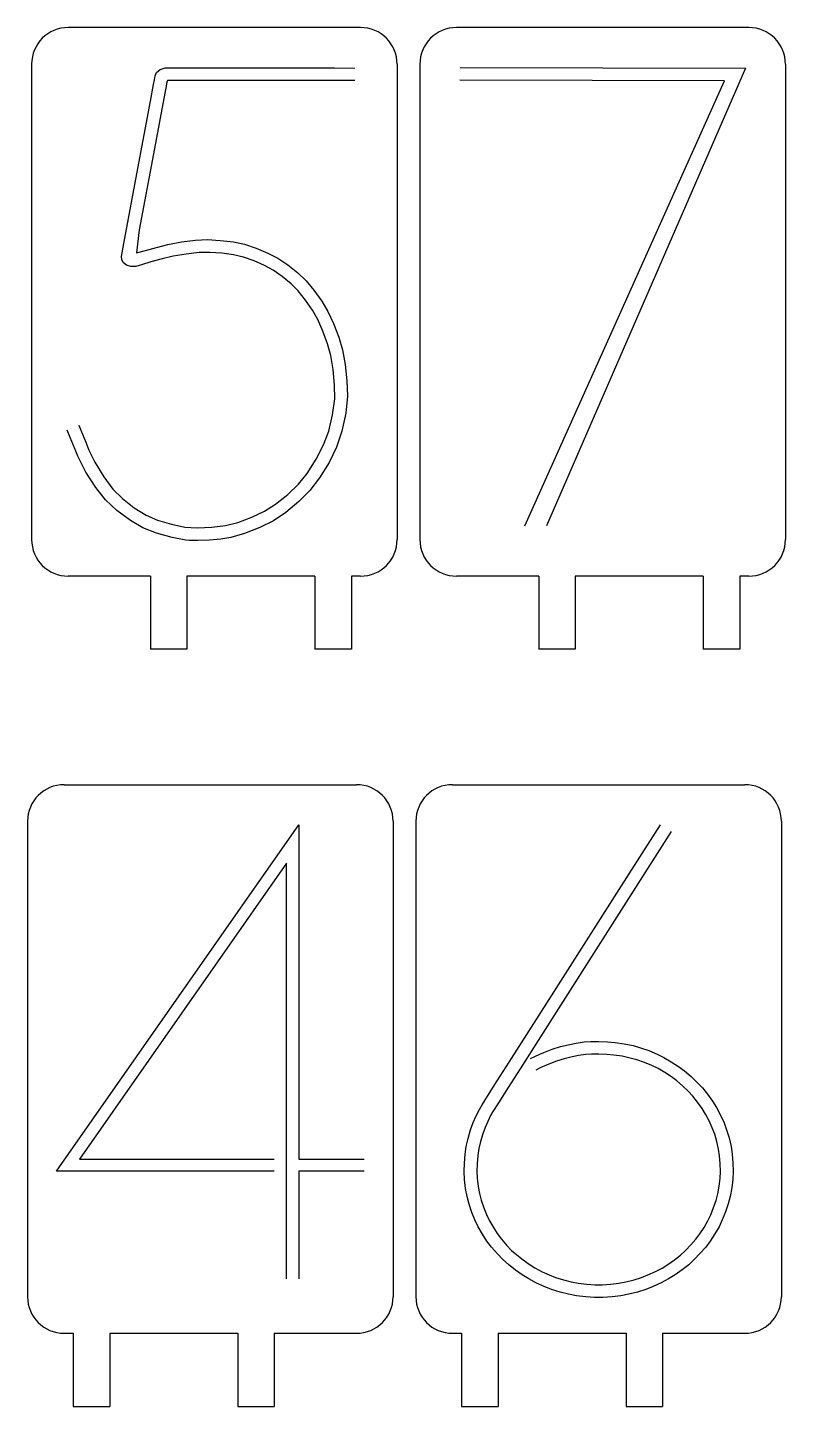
# Model space of a CAD drawing. Header units: millimetres. Extents: x 2133 to 4632, y 1065 to 2652.
# Drawn here: x 2391.9 to 2474.8, y 2184.5 to 2335.3 of the extents above; entities that cross this region are included whole.
import ezdxf

# ---------------------------------------------------------------- set-up
doc = ezdxf.new("R2010")
doc.units = ezdxf.units.MM

msp = doc.modelspace()

# ---------------------------------------------------------------- linework, layer by layer
at = {"color": 7, "linetype": 'Continuous', "lineweight": 25}
for p, q in [((2428.332, 2335.35), (2396.332, 2335.35)), ((2470.825, 2335.35), (2438.825, 2335.35)), ((2392.332, 2331.35), (2392.332, 2279.35)), ((2432.332, 2331.35), (2432.332, 2279.35)), ((2434.825, 2331.35), (2434.825, 2279.35)), ((2474.825, 2331.35), (2474.825, 2279.35)), ((2405.332, 2275.35), (2396.332, 2275.35)), ((2405.332, 2275.35), (2405.332, 2267.35)), ((2423.332, 2275.35), (2409.332, 2275.35)), ((2409.332, 2275.35), (2409.332, 2267.35)), ((2423.332, 2275.35), (2423.332, 2267.35)), ((2428.332, 2275.35), (2427.332, 2275.35)), ((2427.332, 2275.35), (2427.332, 2267.35)), ((2447.825, 2275.35), (2438.825, 2275.35)), ((2447.825, 2275.35), (2447.825, 2267.35)), ((2465.825, 2275.35), (2451.825, 2275.35)), ((2451.825, 2275.35), (2451.825, 2267.35)), ((2465.825, 2275.35), (2465.825, 2267.35)), ((2470.825, 2275.35), (2469.825, 2275.35)), ((2469.825, 2275.35), (2469.825, 2267.35)), ((2409.332, 2267.35), (2405.332, 2267.35)), ((2427.332, 2267.35), (2423.332, 2267.35)), ((2451.825, 2267.35), (2447.825, 2267.35)), ((2469.825, 2267.35), (2465.825, 2267.35)), ((2395.888, 2252.544), (2427.888, 2252.544)), ((2438.381, 2252.544), (2470.381, 2252.544)), ((2391.888, 2248.544), (2391.888, 2196.544)), ((2431.888, 2248.544), (2431.888, 2196.544)), ((2434.381, 2248.544), (2434.381, 2196.544)), ((2474.381, 2248.544), (2474.381, 2196.544)), ((2395.888, 2192.544), (2396.888, 2192.544)), ((2396.888, 2192.544), (2396.888, 2184.544)), ((2400.888, 2192.544), (2400.888, 2184.544)), ((2400.888, 2192.544), (2414.888, 2192.544)), ((2414.888, 2192.544), (2414.888, 2184.544)), ((2418.888, 2192.544), (2427.888, 2192.544)), ((2418.888, 2192.544), (2418.888, 2184.544)), ((2438.381, 2192.544), (2439.381, 2192.544)), ((2439.381, 2192.544), (2439.381, 2184.544)), ((2443.381, 2192.544), (2443.381, 2184.544)), ((2443.381, 2192.544), (2457.381, 2192.544)), ((2457.381, 2192.544), (2457.381, 2184.544)), ((2461.381, 2192.544), (2470.381, 2192.544)), ((2461.381, 2192.544), (2461.381, 2184.544)), ((2396.888, 2184.544), (2400.888, 2184.544)), ((2414.888, 2184.544), (2418.888, 2184.544)), ((2439.381, 2184.544), (2443.381, 2184.544)), ((2457.381, 2184.544), (2461.381, 2184.544))]:
    msp.add_line(p, q, dxfattribs=at)
for points in [[(2405.765, 2329.625), (2405.765, 2329.625), (2405.86, 2330.061)], [(2405.86, 2330.061), (2405.86, 2330.061), (2406, 2330.433)], [(2406, 2330.433), (2406, 2330.433), (2406.398, 2330.775)], [(2406.398, 2330.775), (2406.398, 2330.775), (2406.933, 2330.936)], [(2406.933, 2330.936), (2406.933, 2330.936), (2408.265, 2330.959)], [(2408.265, 2330.959), (2408.265, 2330.959), (2416.4, 2330.959)], [(2416.4, 2330.959), (2416.4, 2330.959), (2425.48, 2330.959)], [(2425.48, 2330.959), (2425.48, 2330.959), (2427.687, 2330.898)], [(2439.212, 2330.993), (2439.212, 2330.993), (2470.438, 2330.926)], [(2470.438, 2330.926), (2470.438, 2330.926), (2448.693, 2280.844)], [(2405.325, 2327.314), (2405.325, 2327.314), (2405.667, 2329.134)], [(2405.667, 2329.134), (2405.667, 2329.134), (2405.765, 2329.625)], [(2407.041, 2328.923), (2407.041, 2328.923), (2406.903, 2328.192)], [(2407.102, 2329.234), (2407.102, 2329.234), (2407.041, 2328.923)], [(2407.157, 2329.495), (2407.157, 2329.495), (2407.102, 2329.234)], [(2407.192, 2329.567), (2407.192, 2329.567), (2407.157, 2329.495)], [(2407.222, 2329.569), (2407.222, 2329.569), (2407.192, 2329.567)], [(2407.255, 2329.57), (2407.255, 2329.57), (2407.222, 2329.569)], [(2409.761, 2329.57), (2409.761, 2329.57), (2407.255, 2329.57)], [(2418.982, 2329.57), (2418.982, 2329.57), (2409.761, 2329.57)], [(2427.687, 2329.57), (2427.687, 2329.57), (2418.982, 2329.57)], [(2468.15, 2329.542), (2468.15, 2329.542), (2439.209, 2329.604)], [(2446.313, 2280.865), (2446.313, 2280.865), (2468.15, 2329.542)], [(2403.834, 2319.347), (2403.834, 2319.347), (2405.325, 2327.314)], [(2406.903, 2328.192), (2406.903, 2328.192), (2405.66, 2321.554)], [(2405.66, 2321.554), (2405.66, 2321.554), (2404.104, 2313.244)], [(2402.406, 2311.721), (2402.406, 2311.721), (2403.834, 2319.347)], [(2404.104, 2313.244), (2404.104, 2313.244), (2403.809, 2310.697)], [(2407.233, 2311.629), (2407.233, 2311.629), (2408.718, 2311.904)], [(2408.718, 2311.904), (2408.718, 2311.904), (2410.266, 2312.093)], [(2410.266, 2312.093), (2410.266, 2312.093), (2411.575, 2312.154)], [(2411.575, 2312.154), (2411.575, 2312.154), (2412.97, 2312.079)], [(2412.97, 2312.079), (2412.97, 2312.079), (2414.419, 2311.899)], [(2414.419, 2311.899), (2414.419, 2311.899), (2415.632, 2311.645)], [(2402.161, 2310.32), (2402.161, 2310.32), (2402.406, 2311.721)], [(2403.809, 2310.697), (2403.809, 2310.697), (2404.778, 2310.983)], [(2404.778, 2310.983), (2404.778, 2310.983), (2405.988, 2311.314)], [(2405.988, 2311.314), (2405.988, 2311.314), (2407.233, 2311.629)], [(2409.239, 2310.576), (2409.239, 2310.576), (2407.818, 2310.334)], [(2410.653, 2310.732), (2410.653, 2310.732), (2409.239, 2310.576)], [(2411.821, 2310.759), (2411.821, 2310.759), (2410.653, 2310.732)], [(2413.134, 2310.665), (2413.134, 2310.665), (2411.821, 2310.759)], [(2414.439, 2310.486), (2414.439, 2310.486), (2413.134, 2310.665)], [(2415.502, 2310.237), (2415.502, 2310.237), (2414.439, 2310.486)], [(2415.632, 2311.645), (2415.632, 2311.645), (2416.896, 2311.23)], [(2416.896, 2311.23), (2416.896, 2311.23), (2418.197, 2310.693)], [(2418.197, 2310.693), (2418.197, 2310.693), (2419.274, 2310.135)], [(2402.217, 2309.946), (2402.217, 2309.946), (2402.161, 2310.32)], [(2402.394, 2309.622), (2402.394, 2309.622), (2402.217, 2309.946)], [(2402.72, 2309.351), (2402.72, 2309.351), (2402.394, 2309.622)], [(2403.185, 2309.207), (2403.185, 2309.207), (2402.72, 2309.351)], [(2403.729, 2309.231), (2403.729, 2309.231), (2403.185, 2309.207)], [(2404.374, 2309.418), (2404.374, 2309.418), (2403.729, 2309.231)], [(2405.391, 2309.712), (2405.391, 2309.712), (2404.374, 2309.418)], [(2406.606, 2310.041), (2406.606, 2310.041), (2405.391, 2309.712)], [(2407.818, 2310.334), (2407.818, 2310.334), (2406.606, 2310.041)], [(2416.676, 2309.828), (2416.676, 2309.828), (2415.502, 2310.237)], [(2417.832, 2309.331), (2417.832, 2309.331), (2416.676, 2309.828)], [(2418.761, 2308.819), (2418.761, 2308.819), (2417.832, 2309.331)], [(2419.274, 2310.135), (2419.274, 2310.135), (2420.359, 2309.4)], [(2420.359, 2309.4), (2420.359, 2309.4), (2421.465, 2308.52)], [(2419.763, 2308.111), (2419.763, 2308.111), (2418.761, 2308.819)], [(2420.741, 2307.308), (2420.741, 2307.308), (2419.763, 2308.111)], [(2421.465, 2308.52), (2421.465, 2308.52), (2422.362, 2307.669)], [(2422.362, 2307.669), (2422.362, 2307.669), (2423.227, 2306.633)], [(2421.509, 2306.541), (2421.509, 2306.541), (2420.741, 2307.308)], [(2422.309, 2305.544), (2422.309, 2305.544), (2421.509, 2306.541)], [(2423.227, 2306.633), (2423.227, 2306.633), (2424.087, 2305.431)], [(2423.073, 2304.442), (2423.073, 2304.442), (2422.309, 2305.544)], [(2423.651, 2303.426), (2423.651, 2303.426), (2423.073, 2304.442)], [(2424.087, 2305.431), (2424.087, 2305.431), (2424.762, 2304.305)], [(2424.212, 2302.149), (2424.212, 2302.149), (2423.651, 2303.426)], [(2424.762, 2304.305), (2424.762, 2304.305), (2425.367, 2302.993)], [(2425.367, 2302.993), (2425.367, 2302.993), (2425.939, 2301.491)], [(2424.722, 2300.754), (2424.722, 2300.754), (2424.212, 2302.149)], [(2425.939, 2301.491), (2425.939, 2301.491), (2426.356, 2300.107)], [(2425.07, 2299.495), (2425.07, 2299.495), (2424.722, 2300.754)], [(2426.356, 2300.107), (2426.356, 2300.107), (2426.648, 2298.518)], [(2425.324, 2297.942), (2425.324, 2297.942), (2425.07, 2299.495)], [(2426.648, 2298.518), (2426.648, 2298.518), (2426.845, 2296.698)], [(2425.483, 2296.241), (2425.483, 2296.241), (2425.324, 2297.942)], [(2425.497, 2294.728), (2425.497, 2294.728), (2425.483, 2296.241)], [(2426.845, 2296.698), (2426.845, 2296.698), (2426.901, 2295.021)], [(2425.269, 2293.006), (2425.269, 2293.006), (2425.497, 2294.728)], [(2426.901, 2295.021), (2426.901, 2295.021), (2426.711, 2293.193)], [(2424.844, 2291.21), (2424.844, 2291.21), (2425.269, 2293.006)], [(2426.711, 2293.193), (2426.711, 2293.193), (2426.285, 2291.204)], [(2396.548, 2290.501), (2396.548, 2290.501), (2396.208, 2291.326)], [(2397.481, 2291.862), (2397.481, 2291.862), (2397.716, 2291.311)], [(2397.716, 2291.311), (2397.716, 2291.311), (2398.253, 2290.009)], [(2424.29, 2289.703), (2424.29, 2289.703), (2424.844, 2291.21)], [(2426.285, 2291.204), (2426.285, 2291.204), (2425.707, 2289.473)], [(2397.087, 2289.194), (2397.087, 2289.194), (2396.548, 2290.501)], [(2398.253, 2290.009), (2398.253, 2290.009), (2398.611, 2289.14)], [(2423.465, 2288.129), (2423.465, 2288.129), (2424.29, 2289.703)], [(2425.707, 2289.473), (2425.707, 2289.473), (2424.876, 2287.8)], [(2397.391, 2288.457), (2397.391, 2288.457), (2397.087, 2289.194)], [(2398.259, 2286.74), (2398.259, 2286.74), (2397.391, 2288.457)], [(2398.611, 2289.14), (2398.611, 2289.14), (2399.252, 2287.811)], [(2399.252, 2287.811), (2399.252, 2287.811), (2400.218, 2286.208)], [(2422.487, 2286.595), (2422.487, 2286.595), (2423.465, 2288.129)], [(2424.876, 2287.8), (2424.876, 2287.8), (2423.832, 2286.099)], [(2399.342, 2285.03), (2399.342, 2285.03), (2398.259, 2286.74)], [(2421.544, 2285.425), (2421.544, 2285.425), (2422.487, 2286.595)], [(2400.415, 2283.687), (2400.415, 2283.687), (2399.342, 2285.03)], [(2400.218, 2286.208), (2400.218, 2286.208), (2401.211, 2284.876)], [(2401.211, 2284.876), (2401.211, 2284.876), (2402.26, 2283.857)], [(2420.359, 2284.299), (2420.359, 2284.299), (2421.544, 2285.425)], [(2422.79, 2284.73), (2422.79, 2284.73), (2421.571, 2283.517)], [(2423.832, 2286.099), (2423.832, 2286.099), (2422.79, 2284.73)], [(2401.667, 2282.542), (2401.667, 2282.542), (2400.415, 2283.687)], [(2402.26, 2283.857), (2402.26, 2283.857), (2403.571, 2282.837)], [(2417.834, 2282.467), (2417.834, 2282.467), (2419.033, 2283.236)], [(2419.033, 2283.236), (2419.033, 2283.236), (2420.359, 2284.299)], [(2421.571, 2283.517), (2421.571, 2283.517), (2420.135, 2282.325)], [(2403.137, 2281.451), (2403.137, 2281.451), (2401.667, 2282.542)], [(2403.571, 2282.837), (2403.571, 2282.837), (2404.853, 2282.031)], [(2404.853, 2282.031), (2404.853, 2282.031), (2406.115, 2281.489)], [(2414.89, 2281.23), (2414.89, 2281.23), (2416.424, 2281.803)], [(2416.424, 2281.803), (2416.424, 2281.803), (2417.834, 2282.467)], [(2420.135, 2282.325), (2420.135, 2282.325), (2418.784, 2281.406)], [(2404.515, 2280.645), (2404.515, 2280.645), (2403.137, 2281.451)], [(2406.004, 2280.058), (2406.004, 2280.058), (2404.515, 2280.645)], [(2406.115, 2281.489), (2406.115, 2281.489), (2407.638, 2281.02)], [(2407.638, 2281.02), (2407.638, 2281.02), (2409.092, 2280.717)], [(2409.092, 2280.717), (2409.092, 2280.717), (2410.451, 2280.631)], [(2410.451, 2280.631), (2410.451, 2280.631), (2412.052, 2280.693)], [(2412.052, 2280.693), (2412.052, 2280.693), (2413.55, 2280.879)], [(2413.55, 2280.879), (2413.55, 2280.879), (2414.89, 2281.23)], [(2417.317, 2280.675), (2417.317, 2280.675), (2415.644, 2280.018)], [(2418.784, 2281.406), (2418.784, 2281.406), (2417.317, 2280.675)], [(2407.698, 2279.575), (2407.698, 2279.575), (2406.004, 2280.058)], [(2409.219, 2279.302), (2409.219, 2279.302), (2407.698, 2279.575)], [(2409.624, 2279.268), (2409.624, 2279.268), (2409.219, 2279.302)], [(2410.064, 2279.249), (2410.064, 2279.249), (2409.624, 2279.268)], [(2410.531, 2279.242), (2410.531, 2279.242), (2410.064, 2279.249)], [(2411.788, 2279.282), (2411.788, 2279.282), (2410.531, 2279.242)], [(2413.031, 2279.396), (2413.031, 2279.396), (2411.788, 2279.282)], [(2414.125, 2279.577), (2414.125, 2279.577), (2413.031, 2279.396)], [(2415.644, 2280.018), (2415.644, 2280.018), (2414.125, 2279.577)], [(2395.039, 2210.271), (2395.039, 2210.271), (2421.557, 2248.153)], [(2421.557, 2248.153), (2421.557, 2248.153), (2421.557, 2211.59)], [(2456.896, 2241.484), (2456.896, 2241.484), (2461.148, 2248.153)], [(2462.32, 2247.407), (2462.32, 2247.407), (2458.175, 2240.905)], [(2420.238, 2243.967), (2420.238, 2243.967), (2397.573, 2211.59)], [(2420.238, 2211.59), (2420.238, 2211.59), (2420.238, 2243.967)], [(2448.969, 2229.05), (2448.969, 2229.05), (2456.896, 2241.484)], [(2458.175, 2240.905), (2458.175, 2240.905), (2450.249, 2228.473)], [(2444.61, 2222.213), (2444.61, 2222.213), (2448.969, 2229.05)], [(2450.249, 2228.473), (2450.249, 2228.473), (2445.785, 2221.472)], [(2451.935, 2224.278), (2451.935, 2224.278), (2452.81, 2224.407)], [(2452.81, 2224.407), (2452.81, 2224.407), (2453.531, 2224.465)], [(2453.531, 2224.465), (2453.531, 2224.465), (2454.407, 2224.471)], [(2454.407, 2224.471), (2454.407, 2224.471), (2455.345, 2224.437)], [(2455.345, 2224.437), (2455.345, 2224.437), (2456.2, 2224.36)], [(2447.416, 2222.826), (2447.416, 2222.826), (2447.932, 2223.061)], [(2447.932, 2223.061), (2447.932, 2223.061), (2448.388, 2223.26)], [(2448.388, 2223.26), (2448.388, 2223.26), (2449.291, 2223.6)], [(2449.291, 2223.6), (2449.291, 2223.6), (2450.222, 2223.899)], [(2450.222, 2223.899), (2450.222, 2223.899), (2451.036, 2224.105)], [(2451.036, 2224.105), (2451.036, 2224.105), (2451.935, 2224.278)], [(2452.171, 2222.909), (2452.171, 2222.909), (2451.346, 2222.752)], [(2452.966, 2223.027), (2452.966, 2223.027), (2452.171, 2222.909)], [(2453.612, 2223.078), (2453.612, 2223.078), (2452.966, 2223.027)], [(2454.413, 2223.082), (2454.413, 2223.082), (2453.612, 2223.078)], [(2455.273, 2223.05), (2455.273, 2223.05), (2454.413, 2223.082)], [(2456.047, 2222.979), (2456.047, 2222.979), (2455.273, 2223.05)], [(2456.941, 2222.837), (2456.941, 2222.837), (2456.047, 2222.979)], [(2456.2, 2224.36), (2456.2, 2224.36), (2457.177, 2224.205)], [(2457.177, 2224.205), (2457.177, 2224.205), (2458.155, 2224.002)], [(2458.155, 2224.002), (2458.155, 2224.002), (2458.971, 2223.775)], [(2458.971, 2223.775), (2458.971, 2223.775), (2459.875, 2223.454)], [(2459.875, 2223.454), (2459.875, 2223.454), (2460.776, 2223.083)], [(2460.776, 2223.083), (2460.776, 2223.083), (2461.521, 2222.719)], [(2443.294, 2220.146), (2443.294, 2220.146), (2444.61, 2222.213)], [(2445.785, 2221.472), (2445.785, 2221.472), (2444.485, 2219.432)], [(2446.911, 2222.596), (2446.911, 2222.596), (2447.416, 2222.826)], [(2448, 2221.566), (2448, 2221.566), (2447.492, 2221.334)], [(2448.513, 2221.799), (2448.513, 2221.799), (2448, 2221.566)], [(2448.939, 2221.984), (2448.939, 2221.984), (2448.513, 2221.799)], [(2449.763, 2222.293), (2449.763, 2222.293), (2448.939, 2221.984)], [(2450.611, 2222.566), (2450.611, 2222.566), (2449.763, 2222.293)], [(2451.346, 2222.752), (2451.346, 2222.752), (2450.611, 2222.566)], [(2457.832, 2222.651), (2457.832, 2222.651), (2456.941, 2222.837)], [(2458.567, 2222.446), (2458.567, 2222.446), (2457.832, 2222.651)], [(2459.391, 2222.152), (2459.391, 2222.152), (2458.567, 2222.446)], [(2460.211, 2221.815), (2460.211, 2221.815), (2459.391, 2222.152)], [(2460.88, 2221.487), (2460.88, 2221.487), (2460.211, 2221.815)], [(2461.619, 2221.057), (2461.619, 2221.057), (2460.88, 2221.487)], [(2461.521, 2222.719), (2461.521, 2222.719), (2462.332, 2222.249)], [(2462.332, 2222.249), (2462.332, 2222.249), (2463.136, 2221.729)], [(2463.136, 2221.729), (2463.136, 2221.729), (2463.792, 2221.242)], [(2442.221, 2218.461), (2442.221, 2218.461), (2443.294, 2220.146)], [(2462.349, 2220.585), (2462.349, 2220.585), (2461.619, 2221.057)], [(2462.937, 2220.148), (2462.937, 2220.148), (2462.349, 2220.585)], [(2463.574, 2219.599), (2463.574, 2219.599), (2462.937, 2220.148)], [(2463.792, 2221.242), (2463.792, 2221.242), (2464.494, 2220.64)], [(2464.494, 2220.64), (2464.494, 2220.64), (2465.181, 2219.989)], [(2465.181, 2219.989), (2465.181, 2219.989), (2465.731, 2219.396)], [(2441.64, 2217.545), (2441.64, 2217.545), (2442.221, 2218.461)], [(2444.485, 2219.432), (2444.485, 2219.432), (2443.409, 2217.74)], [(2464.197, 2219.008), (2464.197, 2219.008), (2463.574, 2219.599)], [(2464.689, 2218.478), (2464.689, 2218.478), (2464.197, 2219.008)], [(2465.206, 2217.829), (2465.206, 2217.829), (2464.689, 2218.478)], [(2465.731, 2219.396), (2465.731, 2219.396), (2466.303, 2218.68)], [(2466.303, 2218.68), (2466.303, 2218.68), (2466.854, 2217.915)], [(2440.993, 2216.31), (2440.993, 2216.31), (2441.339, 2217.012)], [(2441.339, 2217.012), (2441.339, 2217.012), (2441.64, 2217.545)], [(2443.409, 2217.74), (2443.409, 2217.74), (2442.82, 2216.811)], [(2465.705, 2217.136), (2465.705, 2217.136), (2465.206, 2217.829)], [(2466.086, 2216.524), (2466.086, 2216.524), (2465.705, 2217.136)], [(2466.854, 2217.915), (2466.854, 2217.915), (2467.284, 2217.229)], [(2467.284, 2217.229), (2467.284, 2217.229), (2467.708, 2216.417)], [(2440.378, 2214.777), (2440.378, 2214.777), (2440.67, 2215.581)], [(2440.67, 2215.581), (2440.67, 2215.581), (2440.993, 2216.31)], [(2442.247, 2215.714), (2442.247, 2215.714), (2441.958, 2215.059)], [(2442.558, 2216.345), (2442.558, 2216.345), (2442.247, 2215.714)], [(2442.82, 2216.811), (2442.82, 2216.811), (2442.558, 2216.345)], [(2466.468, 2215.791), (2466.468, 2215.791), (2466.086, 2216.524)], [(2466.824, 2215.014), (2466.824, 2215.014), (2466.468, 2215.791)], [(2467.708, 2216.417), (2467.708, 2216.417), (2468.103, 2215.555)], [(2468.103, 2215.555), (2468.103, 2215.555), (2468.393, 2214.792)], [(2439.898, 2212.988), (2439.898, 2212.988), (2440.102, 2213.848)], [(2440.102, 2213.848), (2440.102, 2213.848), (2440.378, 2214.777)], [(2441.698, 2214.345), (2441.698, 2214.345), (2441.448, 2213.507)], [(2441.958, 2215.059), (2441.958, 2215.059), (2441.698, 2214.345)], [(2467.081, 2214.336), (2467.081, 2214.336), (2466.824, 2215.014)], [(2467.312, 2213.535), (2467.312, 2213.535), (2467.081, 2214.336)], [(2468.393, 2214.792), (2468.393, 2214.792), (2468.651, 2213.903)], [(2468.651, 2213.903), (2468.651, 2213.903), (2468.87, 2212.963)], [(2439.771, 2212.129), (2439.771, 2212.129), (2439.898, 2212.988)], [(2441.264, 2212.736), (2441.264, 2212.736), (2441.151, 2211.972)], [(2441.448, 2213.507), (2441.448, 2213.507), (2441.264, 2212.736)], [(2467.508, 2212.689), (2467.508, 2212.689), (2467.312, 2213.535)], [(2467.626, 2211.958), (2467.626, 2211.958), (2467.508, 2212.689)], [(2468.87, 2212.963), (2468.87, 2212.963), (2469.003, 2212.14)], [(2397.573, 2211.59), (2397.573, 2211.59), (2418.891, 2211.59)], [(2420.238, 2210.271), (2420.238, 2210.271), (2420.238, 2211.59)], [(2421.557, 2211.59), (2421.557, 2211.59), (2428.737, 2211.59)], [(2439.662, 2210.24), (2439.662, 2210.24), (2439.687, 2211.144)], [(2439.687, 2211.144), (2439.687, 2211.144), (2439.771, 2212.129)], [(2441.075, 2211.084), (2441.075, 2211.084), (2441.051, 2210.272)], [(2441.151, 2211.972), (2441.151, 2211.972), (2441.075, 2211.084)], [(2467.691, 2211.114), (2467.691, 2211.114), (2467.626, 2211.958)], [(2467.712, 2210.23), (2467.712, 2210.23), (2467.691, 2211.114)], [(2469.003, 2212.14), (2469.003, 2212.14), (2469.077, 2211.203)], [(2469.077, 2211.203), (2469.077, 2211.203), (2469.101, 2210.221)], [(2418.891, 2210.271), (2418.891, 2210.271), (2395.039, 2210.271)], [(2420.238, 2198.507), (2420.238, 2198.507), (2420.238, 2210.271)], [(2421.557, 2210.271), (2421.557, 2210.271), (2421.557, 2198.507)], [(2428.737, 2210.271), (2428.737, 2210.271), (2421.557, 2210.271)], [(2439.713, 2209.366), (2439.713, 2209.366), (2439.662, 2210.24)], [(2439.829, 2208.386), (2439.829, 2208.386), (2439.713, 2209.366)], [(2441.051, 2210.272), (2441.051, 2210.272), (2441.096, 2209.494)], [(2441.096, 2209.494), (2441.096, 2209.494), (2441.2, 2208.61)], [(2467.571, 2208.642), (2467.571, 2208.642), (2467.678, 2209.48)], [(2467.678, 2209.48), (2467.678, 2209.48), (2467.712, 2210.23)], [(2469.063, 2209.377), (2469.063, 2209.377), (2468.947, 2208.445)], [(2469.101, 2210.221), (2469.101, 2210.221), (2469.063, 2209.377)], [(2439.986, 2207.505), (2439.986, 2207.505), (2439.829, 2208.386)], [(2441.2, 2208.61), (2441.2, 2208.61), (2441.339, 2207.82)], [(2441.339, 2207.82), (2441.339, 2207.82), (2441.536, 2207.088)], [(2467.415, 2207.781), (2467.415, 2207.781), (2467.571, 2208.642)], [(2468.947, 2208.445), (2468.947, 2208.445), (2468.773, 2207.489)], [(2440.208, 2206.682), (2440.208, 2206.682), (2439.986, 2207.505)], [(2440.514, 2205.765), (2440.514, 2205.765), (2440.208, 2206.682)], [(2441.536, 2207.088), (2441.536, 2207.088), (2441.811, 2206.261)], [(2466.966, 2206.289), (2466.966, 2206.289), (2467.234, 2207.069)], [(2467.234, 2207.069), (2467.234, 2207.069), (2467.415, 2207.781)], [(2468.569, 2206.686), (2468.569, 2206.686), (2468.274, 2205.82)], [(2468.773, 2207.489), (2468.773, 2207.489), (2468.569, 2206.686)], [(2440.839, 2204.947), (2440.839, 2204.947), (2440.514, 2205.765)], [(2441.213, 2204.197), (2441.213, 2204.197), (2440.839, 2204.947)], [(2441.811, 2206.261), (2441.811, 2206.261), (2442.102, 2205.525)], [(2442.102, 2205.525), (2442.102, 2205.525), (2442.435, 2204.856)], [(2442.435, 2204.856), (2442.435, 2204.856), (2442.865, 2204.106)], [(2465.919, 2204.131), (2465.919, 2204.131), (2466.33, 2204.837)], [(2466.33, 2204.837), (2466.33, 2204.837), (2466.645, 2205.491)], [(2466.645, 2205.491), (2466.645, 2205.491), (2466.966, 2206.289)], [(2467.917, 2204.934), (2467.917, 2204.934), (2467.564, 2204.198)], [(2468.274, 2205.82), (2468.274, 2205.82), (2467.917, 2204.934)], [(2441.688, 2203.367), (2441.688, 2203.367), (2441.213, 2204.197)], [(2442.165, 2202.63), (2442.165, 2202.63), (2441.688, 2203.367)], [(2442.865, 2204.106), (2442.865, 2204.106), (2443.293, 2203.441)], [(2443.293, 2203.441), (2443.293, 2203.441), (2443.747, 2202.849)], [(2465.013, 2202.83), (2465.013, 2202.83), (2465.449, 2203.413)], [(2465.449, 2203.413), (2465.449, 2203.413), (2465.919, 2204.131)], [(2467.109, 2203.416), (2467.109, 2203.416), (2466.59, 2202.621)], [(2467.564, 2204.198), (2467.564, 2204.198), (2467.109, 2203.416)], [(2442.673, 2201.969), (2442.673, 2201.969), (2442.165, 2202.63)], [(2443.298, 2201.245), (2443.298, 2201.245), (2442.673, 2201.969)], [(2443.747, 2202.849), (2443.747, 2202.849), (2444.313, 2202.192)], [(2444.313, 2202.192), (2444.313, 2202.192), (2444.865, 2201.614)], [(2463.874, 2201.593), (2463.874, 2201.593), (2464.475, 2202.215)], [(2464.475, 2202.215), (2464.475, 2202.215), (2465.013, 2202.83)], [(2466.103, 2201.968), (2466.103, 2201.968), (2465.509, 2201.288)], [(2466.59, 2202.621), (2466.59, 2202.621), (2466.103, 2201.968)], [(2443.908, 2200.607), (2443.908, 2200.607), (2443.298, 2201.245)], [(2444.531, 2200.05), (2444.531, 2200.05), (2443.908, 2200.607)], [(2444.865, 2201.614), (2444.865, 2201.614), (2445.424, 2201.114)], [(2445.424, 2201.114), (2445.424, 2201.114), (2446.109, 2200.568)], [(2446.109, 2200.568), (2446.109, 2200.568), (2446.767, 2200.094)], [(2461.968, 2200.079), (2461.968, 2200.079), (2462.683, 2200.586)], [(2462.683, 2200.586), (2462.683, 2200.586), (2463.332, 2201.096)], [(2463.332, 2201.096), (2463.332, 2201.096), (2463.874, 2201.593)], [(2464.847, 2200.603), (2464.847, 2200.603), (2464.242, 2200.047)], [(2465.509, 2201.288), (2465.509, 2201.288), (2464.847, 2200.603)], [(2445.285, 2199.45), (2445.285, 2199.45), (2444.531, 2200.05)], [(2446.011, 2198.929), (2446.011, 2198.929), (2445.285, 2199.45)], [(2446.734, 2198.49), (2446.734, 2198.49), (2446.011, 2198.929)], [(2446.767, 2200.094), (2446.767, 2200.094), (2447.417, 2199.699)], [(2447.417, 2199.699), (2447.417, 2199.699), (2448.203, 2199.281)], [(2448.203, 2199.281), (2448.203, 2199.281), (2448.953, 2198.928)], [(2448.953, 2198.928), (2448.953, 2198.928), (2449.676, 2198.653)], [(2459.069, 2198.639), (2459.069, 2198.639), (2459.781, 2198.92)], [(2459.781, 2198.92), (2459.781, 2198.92), (2460.592, 2199.295)], [(2460.592, 2199.295), (2460.592, 2199.295), (2461.334, 2199.683)], [(2461.334, 2199.683), (2461.334, 2199.683), (2461.968, 2200.079)], [(2462.744, 2198.927), (2462.744, 2198.927), (2462.038, 2198.485)], [(2463.529, 2199.485), (2463.529, 2199.485), (2462.744, 2198.927)], [(2464.242, 2200.047), (2464.242, 2200.047), (2463.529, 2199.485)], [(2447.597, 2198.031), (2447.597, 2198.031), (2446.734, 2198.49)], [(2448.422, 2197.644), (2448.422, 2197.644), (2447.597, 2198.031)], [(2449.226, 2197.34), (2449.226, 2197.34), (2448.422, 2197.644)], [(2450.178, 2197.04), (2450.178, 2197.04), (2449.226, 2197.34)], [(2449.676, 2198.653), (2449.676, 2198.653), (2450.546, 2198.38)], [(2450.546, 2198.38), (2450.546, 2198.38), (2451.37, 2198.164)], [(2451.37, 2198.164), (2451.37, 2198.164), (2452.152, 2198.023)], [(2452.152, 2198.023), (2452.152, 2198.023), (2453.084, 2197.911)], [(2453.084, 2197.911), (2453.084, 2197.911), (2453.964, 2197.849)], [(2453.964, 2197.849), (2453.964, 2197.849), (2454.774, 2197.854)], [(2454.774, 2197.854), (2454.774, 2197.854), (2455.716, 2197.914)], [(2455.716, 2197.914), (2455.716, 2197.914), (2456.588, 2198.013)], [(2456.588, 2198.013), (2456.588, 2198.013), (2457.363, 2198.162)], [(2457.363, 2198.162), (2457.363, 2198.162), (2458.253, 2198.389)], [(2458.253, 2198.389), (2458.253, 2198.389), (2459.069, 2198.639)], [(2459.543, 2197.333), (2459.543, 2197.333), (2458.648, 2197.057)], [(2460.334, 2197.646), (2460.334, 2197.646), (2459.543, 2197.333)], [(2461.224, 2198.058), (2461.224, 2198.058), (2460.334, 2197.646)], [(2462.038, 2198.485), (2462.038, 2198.485), (2461.224, 2198.058)], [(2451.084, 2196.805), (2451.084, 2196.805), (2450.178, 2197.04)], [(2451.95, 2196.649), (2451.95, 2196.649), (2451.084, 2196.805)], [(2452.969, 2196.527), (2452.969, 2196.527), (2451.95, 2196.649)], [(2453.933, 2196.46), (2453.933, 2196.46), (2452.969, 2196.527)], [(2454.832, 2196.466), (2454.832, 2196.466), (2453.933, 2196.46)], [(2455.861, 2196.532), (2455.861, 2196.532), (2454.832, 2196.466)], [(2456.814, 2196.642), (2456.814, 2196.642), (2455.861, 2196.532)], [(2457.674, 2196.809), (2457.674, 2196.809), (2456.814, 2196.642)], [(2458.648, 2197.057), (2458.648, 2197.057), (2457.674, 2196.809)]]:
    msp.add_lwpolyline(points)
for centre, start, end in [((2396.332, 2331.35), 90, 180), ((2428.332, 2331.35), 0, 90), ((2438.825, 2331.35), 90, 180), ((2470.825, 2331.35), 0, 90), ((2396.332, 2279.35), 180, 270), ((2428.332, 2279.35), 270, 0), ((2438.825, 2279.35), 180, 270), ((2470.825, 2279.35), 270, 0), ((2395.888, 2248.544), 90, 180), ((2427.888, 2248.544), 0, 90), ((2438.381, 2248.544), 90, 180), ((2470.381, 2248.544), 0, 90), ((2395.888, 2196.544), 180, 270), ((2427.888, 2196.544), 270, 0), ((2438.381, 2196.544), 180, 270), ((2470.381, 2196.544), 270, 0)]:
    msp.add_arc(centre, 4, start, end, dxfattribs=at)

doc.saveas('drawing.dxf')
